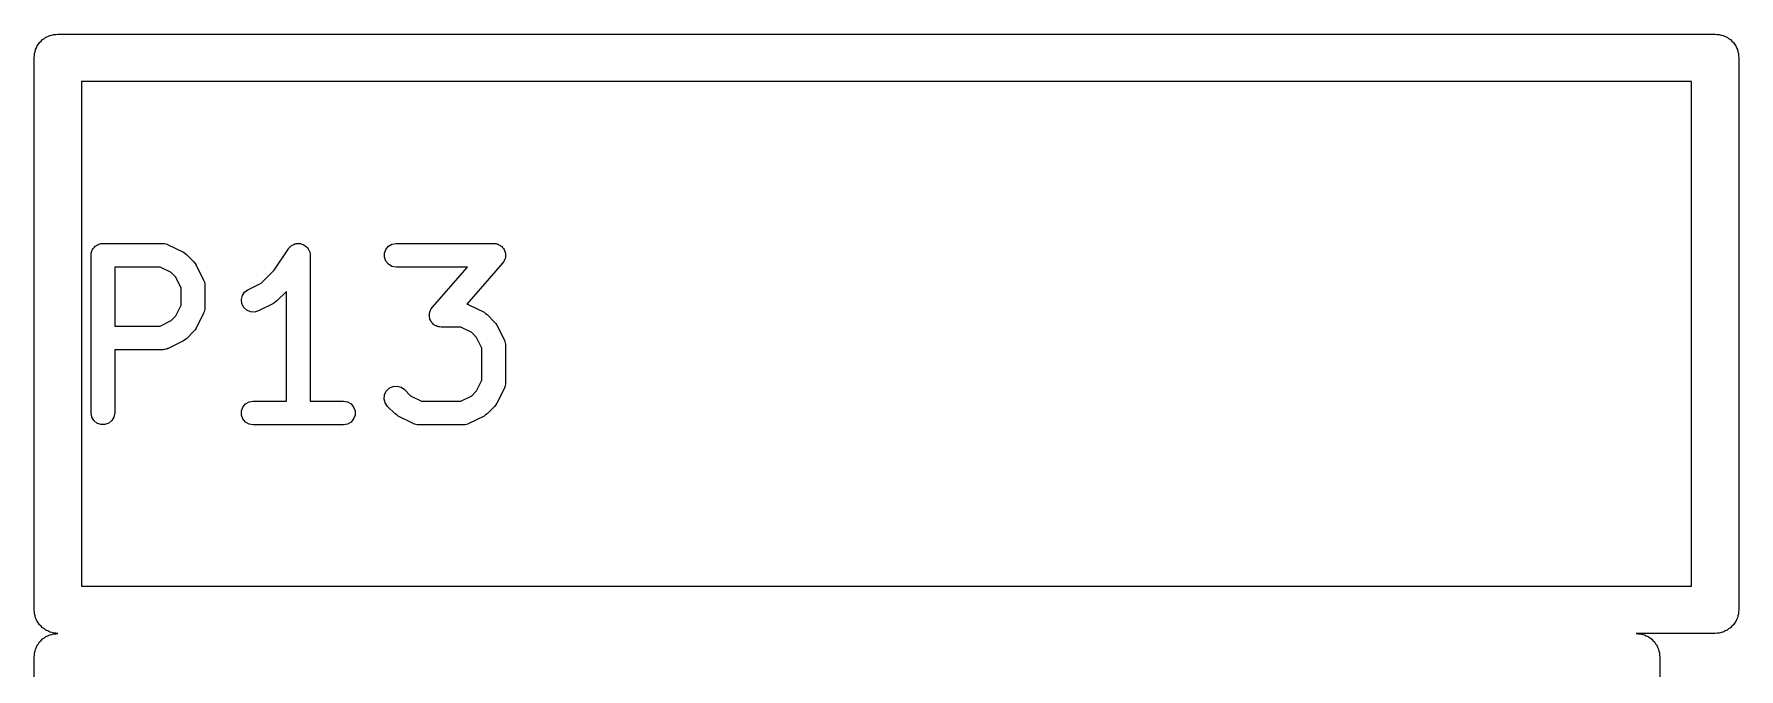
# Model space of a CAD drawing. Extents: x -2.2 to 75.9, y -81.1 to 9.2.
# Drawn here: x -0.15 to 10.65, y -57.58 to -53.55 of the extents above; entities that cross this region are included whole.
import ezdxf

# ---------------------------------------------------------------- set-up
doc = ezdxf.new("R2010")
doc.units = 0
doc.header["$MEASUREMENT"] = 0
doc.layers.add('BLACK', color=7, linetype='CONTINUOUS')

msp = doc.modelspace()

# ---------------------------------------------------------------- linework, layer by layer
at = {"layer": 'Black'}
for p, q in [((-0.075, -53.5701), (-0.06267, -53.5656)), ((-0.06267, -53.5656), (-0.0513, -53.559)), ((-0.0513, -53.559), (-0.03838, -53.5568)), ((-0.03838, -53.5568), (-0.02605, -53.5523)), ((-0.02605, -53.5523), (-0.01293, -53.5523)), ((-0.01293, -53.5523), (0, -53.55)), ((0, -53.55), (10.5, -53.55)), ((10.5, -53.55), (10.5129, -53.5523)), ((10.5129, -53.5523), (10.526, -53.5523)), ((10.526, -53.5523), (10.5384, -53.5568)), ((10.5384, -53.5568), (10.5513, -53.559)), ((10.5513, -53.559), (10.5627, -53.5656)), ((10.5627, -53.5656), (10.575, -53.5701)), ((-0.14772, -53.674), (-0.14323, -53.6616)), ((-0.14772, -53.6871), (-0.14772, -53.674)), ((-0.14323, -53.6616), (-0.14095, -53.6487)), ((-0.14095, -53.6487), (-0.13439, -53.6373)), ((-0.13439, -53.6373), (-0.1299, -53.625)), ((-0.1299, -53.625), (-0.12147, -53.6149)), ((-0.12147, -53.6149), (-0.11491, -53.6036)), ((-0.11491, -53.6036), (-0.10485, -53.5951)), ((-0.10485, -53.5951), (-0.09642, -53.5851)), ((-0.09642, -53.5851), (-0.08505, -53.5785)), ((-0.08505, -53.5785), (-0.075, -53.5701)), ((10.575, -53.5701), (10.5851, -53.5785)), ((10.5851, -53.5785), (10.5964, -53.5851)), ((10.5964, -53.5851), (10.6049, -53.5951)), ((10.6049, -53.5951), (10.6149, -53.6036)), ((10.6149, -53.6036), (10.6215, -53.6149)), ((10.6215, -53.6149), (10.6299, -53.625)), ((10.6299, -53.625), (10.6344, -53.6373)), ((10.6344, -53.6373), (10.641, -53.6487)), ((10.641, -53.6487), (10.6432, -53.6616)), ((10.6432, -53.6616), (10.6477, -53.674)), ((10.6477, -53.674), (10.6477, -53.6871)), ((-0.15, -53.7), (-0.14772, -53.6871)), ((-0.15, -57.2), (-0.15, -53.7)), ((10.6477, -53.6871), (10.65, -53.7)), ((10.65, -53.7), (10.65, -57.2)), ((0.15, -53.85), (0.15, -57.05)), ((10.35, -53.85), (0.15, -53.85)), ((10.35, -57.05), (10.35, -53.85)), ((0.21071, -54.9524), (0.21185, -54.9459)), ((0.21071, -55.9524), (0.21071, -54.9524)), ((0.21185, -54.9394), (0.2141, -54.9332)), ((0.21185, -54.9459), (0.21185, -54.9394)), ((0.2141, -54.9332), (0.21524, -54.9267)), ((0.21524, -54.9267), (0.21852, -54.921)), ((0.21852, -54.921), (0.22076, -54.9149)), ((0.22076, -54.9149), (0.22498, -54.9099)), ((0.22498, -54.9099), (0.22826, -54.9042)), ((0.22826, -54.9042), (0.23329, -54.9)), ((0.23329, -54.9), (0.2375, -54.8949)), ((0.2375, -54.8949), (0.24319, -54.8916)), ((0.24319, -54.8916), (0.24821, -54.8874)), ((0.24821, -54.8874), (0.25438, -54.8852)), ((0.25438, -54.8852), (0.26006, -54.8819)), ((0.26006, -54.8819), (0.26652, -54.8808)), ((0.26652, -54.8808), (0.27269, -54.8785)), ((0.27269, -54.8785), (0.27925, -54.8785)), ((0.27925, -54.8785), (0.28571, -54.8774)), ((0.28571, -54.8774), (0.66667, -54.8774)), ((0.66667, -54.8774), (0.67093, -54.8781)), ((0.67093, -54.8781), (0.67524, -54.8779)), ((0.67524, -54.8779), (0.68366, -54.8804)), ((0.68366, -54.8804), (0.69232, -54.8819)), ((0.69232, -54.8819), (0.69607, -54.8841)), ((0.69607, -54.8841), (0.70021, -54.8853)), ((0.70021, -54.8853), (0.79545, -54.9329)), ((0.79545, -54.9329), (0.8051, -54.9401)), ((0.8051, -54.9401), (0.81494, -54.947)), ((0.81494, -54.947), (0.86256, -54.9946)), ((1.37028, -55.0475), (1.4614, -54.9108)), ((1.4614, -54.9108), (1.46428, -54.9078)), ((1.46428, -54.9078), (1.46636, -54.9042)), ((1.46636, -54.9042), (1.47321, -54.8984)), ((1.47321, -54.8984), (1.4794, -54.8919)), ((1.4794, -54.8919), (1.48313, -54.8901)), ((1.48313, -54.8901), (1.48631, -54.8874)), ((1.48631, -54.8874), (1.49472, -54.8844)), ((1.49472, -54.8844), (1.50275, -54.8804)), ((1.50275, -54.8804), (1.50688, -54.8799)), ((1.50688, -54.8799), (1.51078, -54.8785)), ((1.51078, -54.8785), (1.51974, -54.8785)), ((1.51974, -54.8785), (1.52864, -54.8775)), ((1.52864, -54.8775), (1.53268, -54.8785)), ((1.53268, -54.8785), (1.53683, -54.8785)), ((1.53683, -54.8785), (1.54524, -54.8816)), ((1.54524, -54.8816), (1.55394, -54.8837)), ((1.55394, -54.8837), (1.5574, -54.886)), ((1.5574, -54.886), (1.56131, -54.8874)), ((1.56131, -54.8874), (1.56816, -54.8932)), ((1.56816, -54.8932), (1.57562, -54.8981)), ((1.57562, -54.8981), (1.57808, -54.9015)), ((1.57808, -54.9015), (1.58126, -54.9042)), ((1.58126, -54.9042), (1.58574, -54.9119)), ((1.58574, -54.9119), (1.59104, -54.9191)), ((1.59104, -54.9191), (1.59221, -54.9231)), ((1.59221, -54.9231), (1.59429, -54.9267)), ((1.59429, -54.9267), (1.59584, -54.9355)), ((1.59584, -54.9355), (1.59835, -54.9441)), ((1.59835, -54.9441), (1.59809, -54.9483)), ((1.59809, -54.9483), (1.59881, -54.9524)), ((1.59881, -54.9524), (1.59881, -55.8774)), ((2.069, -54.9394), (2.0779, -54.9149)), ((2.069, -54.9654), (2.069, -54.9394)), ((2.0779, -54.9899), (2.069, -54.9654)), ((2.0779, -54.9149), (2.09465, -54.8949)), ((2.09465, -54.8949), (2.1172, -54.8819)), ((2.1172, -54.8819), (2.14286, -54.8774)), ((2.14286, -54.8774), (2.76191, -54.8774)), ((2.76191, -54.8774), (2.76912, -54.8787)), ((2.76912, -54.8787), (2.77645, -54.8788)), ((2.77645, -54.8788), (2.78186, -54.8809)), ((2.78186, -54.8809), (2.78756, -54.8819)), ((2.78756, -54.8819), (2.7939, -54.8856)), ((2.7939, -54.8856), (2.80074, -54.8882)), ((2.80074, -54.8882), (2.80511, -54.892)), ((2.80511, -54.892), (2.81011, -54.8949)), ((2.81011, -54.8949), (2.81482, -54.9005)), ((2.81482, -54.9005), (2.82034, -54.9054)), ((2.82034, -54.9054), (2.82314, -54.9104)), ((2.82314, -54.9104), (2.82686, -54.9149)), ((2.82686, -54.9149), (2.82936, -54.9218)), ((2.82936, -54.9218), (2.8329, -54.9282)), ((2.8329, -54.9282), (2.83378, -54.9339)), ((2.83577, -54.9654), (2.83326, -54.9723)), ((2.83378, -54.9339), (2.83577, -54.9394)), ((2.83577, -54.9394), (2.83577, -54.9467)), ((2.83577, -54.9467), (2.83689, -54.9539)), ((2.83689, -54.9539), (2.83577, -54.9596)), ((2.83577, -54.9596), (2.83577, -54.9654)), ((0.36071, -55.0274), (0.36071, -55.4012)), ((0.64896, -55.0274), (0.36071, -55.0274)), ((0.71748, -55.0616), (0.64896, -55.0274)), ((0.74789, -55.092), (0.71748, -55.0616)), ((0.86256, -54.9946), (0.86944, -55.0044)), ((0.86944, -55.0044), (0.87661, -55.0141)), ((0.87661, -55.0141), (0.92422, -55.1093)), ((1.28891, -55.1288), (1.37028, -55.0475)), ((2.09465, -55.0098), (2.0779, -54.9899)), ((2.1172, -55.0229), (2.09465, -55.0098)), ((2.14286, -55.0274), (2.1172, -55.0229)), ((2.59662, -55.0274), (2.14286, -55.0274)), ((2.37213, -55.2839), (2.59662, -55.0274)), ((2.81835, -55.0018), (2.59086, -55.2618)), ((2.82214, -54.9955), (2.81835, -55.0018)), ((2.82686, -54.9899), (2.82214, -54.9955)), ((2.82884, -54.9844), (2.82686, -54.9899)), ((2.83184, -54.9795), (2.82884, -54.9844)), ((2.83326, -54.9723), (2.83184, -54.9795)), ((0.78214, -55.1606), (0.74789, -55.092)), ((0.78214, -55.268), (0.78214, -55.1606)), ((0.92422, -55.1093), (0.92546, -55.1135)), ((0.92546, -55.1135), (0.92762, -55.1172)), ((0.92762, -55.1172), (0.92915, -55.1259)), ((0.92915, -55.1259), (0.93165, -55.1343)), ((0.93165, -55.1343), (0.93139, -55.1386)), ((0.93139, -55.1386), (0.93214, -55.1429)), ((0.93214, -55.1429), (0.93214, -55.2857)), ((1.16928, -55.2083), (1.18363, -55.1865)), ((1.18363, -55.1865), (1.20455, -55.171)), ((1.20455, -55.171), (1.28891, -55.1288)), ((1.44881, -55.1811), (1.38637, -55.2435)), ((1.44881, -55.8774), (1.44881, -55.1811)), ((0.74789, -55.3365), (0.78214, -55.268)), ((0.93165, -55.2943), (0.92915, -55.3027)), ((0.93214, -55.2857), (0.93139, -55.29)), ((0.93139, -55.29), (0.93165, -55.2943)), ((1.16323, -55.2336), (1.16928, -55.2083)), ((1.16621, -55.2595), (1.16323, -55.2336)), ((1.17786, -55.2828), (1.16621, -55.2595)), ((1.19677, -55.3007), (1.17786, -55.2828)), ((1.36687, -55.2576), (1.27164, -55.3052)), ((1.37653, -55.2504), (1.36687, -55.2576)), ((1.38637, -55.2435), (1.37653, -55.2504)), ((2.36164, -55.3013), (2.36362, -55.2958)), ((2.36362, -55.2958), (2.36833, -55.2902)), ((2.36833, -55.2902), (2.37213, -55.2839)), ((2.59086, -55.2618), (2.59708, -55.2629)), ((2.59708, -55.2629), (2.60083, -55.265)), ((2.60083, -55.265), (2.60497, -55.2663)), ((2.60497, -55.2663), (2.70021, -55.3139)), ((0.36071, -55.4012), (0.64896, -55.4012)), ((0.64896, -55.4012), (0.71748, -55.3669)), ((0.71748, -55.3669), (0.74789, -55.3365)), ((0.92422, -55.3193), (0.87661, -55.4145)), ((0.92546, -55.3151), (0.92422, -55.3193)), ((0.92762, -55.3114), (0.92546, -55.3151)), ((0.92915, -55.3027), (0.92762, -55.3114)), ((1.22067, -55.311), (1.19677, -55.3007)), ((1.24667, -55.3126), (1.22067, -55.311)), ((1.27164, -55.3052), (1.24667, -55.3126)), ((2.35359, -55.3318), (2.35471, -55.3261)), ((2.35471, -55.339), (2.35359, -55.3318)), ((2.35471, -55.3203), (2.35722, -55.3134)), ((2.35471, -55.3261), (2.35471, -55.3203)), ((2.35471, -55.3464), (2.35471, -55.339)), ((2.35669, -55.3518), (2.35471, -55.3464)), ((2.35758, -55.3575), (2.35669, -55.3518)), ((2.35722, -55.3134), (2.35864, -55.3062)), ((2.36111, -55.3639), (2.35758, -55.3575)), ((2.35864, -55.3062), (2.36164, -55.3013)), ((2.36362, -55.3708), (2.36111, -55.3639)), ((2.36734, -55.3753), (2.36362, -55.3708)), ((2.37013, -55.3803), (2.36734, -55.3753)), ((2.37565, -55.3852), (2.37013, -55.3803)), ((2.38036, -55.3908), (2.37565, -55.3852)), ((2.38538, -55.3937), (2.38036, -55.3908)), ((2.38973, -55.3975), (2.38538, -55.3937)), ((2.39657, -55.4001), (2.38973, -55.3975)), ((2.40292, -55.4038), (2.39657, -55.4001)), ((2.40862, -55.4048), (2.40292, -55.4038)), ((2.70021, -55.3139), (2.70987, -55.321)), ((2.70987, -55.321), (2.7197, -55.3279)), ((2.7197, -55.3279), (2.76732, -55.3755)), ((2.76732, -55.3755), (2.7742, -55.3854)), ((2.7742, -55.3854), (2.78137, -55.395)), ((2.78137, -55.395), (2.82899, -55.4903)), ((0.79545, -55.4957), (0.70021, -55.5433)), ((0.8051, -55.4885), (0.79545, -55.4957)), ((0.81494, -55.4816), (0.8051, -55.4885)), ((0.86256, -55.434), (0.81494, -55.4816)), ((0.86944, -55.4242), (0.86256, -55.434)), ((0.87661, -55.4145), (0.86944, -55.4242)), ((2.41402, -55.4069), (2.40862, -55.4048)), ((2.42135, -55.4071), (2.41402, -55.4069)), ((2.42857, -55.4083), (2.42135, -55.4071)), ((2.55372, -55.4083), (2.42857, -55.4083)), ((2.62224, -55.4426), (2.55372, -55.4083)), ((2.65265, -55.473), (2.62224, -55.4426)), ((2.6869, -55.5415), (2.65265, -55.473)), ((2.82899, -55.4903), (2.83022, -55.4944)), ((2.83022, -55.4944), (2.83238, -55.4982)), ((2.83238, -55.4982), (2.83391, -55.5068)), ((2.83391, -55.5068), (2.83641, -55.5152)), ((0.66667, -55.5512), (0.36071, -55.5512)), ((0.36071, -55.5512), (0.36071, -55.9524)), ((0.67093, -55.5504), (0.66667, -55.5512)), ((0.67524, -55.5507), (0.67093, -55.5504)), ((0.68366, -55.5482), (0.67524, -55.5507)), ((0.69232, -55.5467), (0.68366, -55.5482)), ((0.69607, -55.5445), (0.69232, -55.5467)), ((0.70021, -55.5433), (0.69607, -55.5445)), ((2.6869, -55.7442), (2.6869, -55.5415)), ((2.83641, -55.5152), (2.83615, -55.5196)), ((2.83615, -55.5196), (2.8369, -55.5238)), ((2.8369, -55.5238), (2.8369, -55.7619)), ((2.07041, -55.8377), (2.08142, -55.8141)), ((2.08142, -55.8141), (2.09984, -55.7957)), ((2.09984, -55.7957), (2.12345, -55.7847)), ((2.12345, -55.7847), (2.14939, -55.7824)), ((2.14939, -55.7824), (2.17455, -55.7892)), ((2.17455, -55.7892), (2.19589, -55.8041)), ((2.19589, -55.8041), (2.2349, -55.8431)), ((2.62224, -55.8431), (2.65265, -55.8127)), ((2.65265, -55.8127), (2.6869, -55.7442)), ((2.82899, -55.7954), (2.78137, -55.8907)), ((2.83022, -55.7913), (2.82899, -55.7954)), ((2.83238, -55.7876), (2.83022, -55.7913)), ((2.83391, -55.7789), (2.83238, -55.7876)), ((2.83641, -55.7705), (2.83391, -55.7789)), ((2.8369, -55.7619), (2.83615, -55.7662)), ((2.83615, -55.7662), (2.83641, -55.7705)), ((1.16423, -55.9394), (1.17314, -55.9149)), ((1.16423, -55.9654), (1.16423, -55.9394)), ((1.17314, -55.9149), (1.18989, -55.8949)), ((1.18989, -55.8949), (1.21244, -55.8819)), ((1.21244, -55.8819), (1.23809, -55.8774)), ((1.23809, -55.8774), (1.44881, -55.8774)), ((1.59881, -55.8774), (1.80952, -55.8774)), ((1.80952, -55.8774), (1.83518, -55.8819)), ((1.83518, -55.8819), (1.85773, -55.8949)), ((1.85773, -55.8949), (1.87448, -55.9149)), ((1.87448, -55.9149), (1.88338, -55.9394)), ((1.88338, -55.9394), (1.88338, -55.9654)), ((2.06814, -55.8637), (2.07041, -55.8377)), ((2.07488, -55.8888), (2.06814, -55.8637)), ((2.08982, -55.9102), (2.07488, -55.8888)), ((2.13744, -55.9578), (2.08982, -55.9102)), ((2.2349, -55.8431), (2.30342, -55.8774)), ((2.30342, -55.8774), (2.55372, -55.8774)), ((2.55372, -55.8774), (2.62224, -55.8431)), ((2.76732, -55.9102), (2.7197, -55.9578)), ((2.7742, -55.9003), (2.76732, -55.9102)), ((2.78137, -55.8907), (2.7742, -55.9003)), ((0.21524, -55.978), (0.21071, -55.9524)), ((0.22826, -56.0006), (0.21524, -55.978)), ((0.24821, -56.0173), (0.22826, -56.0006)), ((0.27269, -56.0262), (0.24821, -56.0173)), ((0.29874, -56.0262), (0.27269, -56.0262)), ((0.32321, -56.0173), (0.29874, -56.0262)), ((0.34317, -56.0006), (0.32321, -56.0173)), ((0.35619, -55.978), (0.34317, -56.0006)), ((0.36071, -55.9524), (0.35619, -55.978)), ((1.17314, -55.9899), (1.16423, -55.9654)), ((1.18989, -56.0098), (1.17314, -55.9899)), ((1.21244, -56.0229), (1.18989, -56.0098)), ((1.23809, -56.0274), (1.21244, -56.0229)), ((1.80952, -56.0274), (1.23809, -56.0274)), ((1.83518, -56.0229), (1.80952, -56.0274)), ((1.85773, -56.0098), (1.83518, -56.0229)), ((1.87448, -55.9899), (1.85773, -56.0098)), ((1.88338, -55.9654), (1.87448, -55.9899)), ((2.14728, -55.9647), (2.13744, -55.9578)), ((2.15693, -55.9718), (2.14728, -55.9647)), ((2.25217, -56.0195), (2.15693, -55.9718)), ((2.25632, -56.0207), (2.25217, -56.0195)), ((2.26006, -56.0229), (2.25632, -56.0207)), ((2.26872, -56.0244), (2.26006, -56.0229)), ((2.27714, -56.0269), (2.26872, -56.0244)), ((2.28145, -56.0266), (2.27714, -56.0269)), ((2.28571, -56.0274), (2.28145, -56.0266)), ((2.57143, -56.0274), (2.28571, -56.0274)), ((2.57569, -56.0266), (2.57143, -56.0274)), ((2.58, -56.0269), (2.57569, -56.0266)), ((2.58842, -56.0244), (2.58, -56.0269)), ((2.59708, -56.0229), (2.58842, -56.0244)), ((2.60083, -56.0207), (2.59708, -56.0229)), ((2.60497, -56.0195), (2.60083, -56.0207)), ((2.70021, -55.9718), (2.60497, -56.0195)), ((2.70987, -55.9647), (2.70021, -55.9718)), ((2.7197, -55.9578), (2.70987, -55.9647)), ((0.15, -57.05), (10.35, -57.05)), ((-0.14772, -57.2129), (-0.15, -57.2)), ((-0.14772, -57.226), (-0.14772, -57.2129)), ((-0.14323, -57.2384), (-0.14772, -57.226)), ((-0.14095, -57.2513), (-0.14323, -57.2384)), ((10.6432, -57.2384), (10.641, -57.2513)), ((10.6477, -57.226), (10.6432, -57.2384)), ((10.65, -57.2), (10.6477, -57.2129)), ((10.6477, -57.2129), (10.6477, -57.226)), ((-0.13439, -57.2627), (-0.14095, -57.2513)), ((-0.1299, -57.275), (-0.13439, -57.2627)), ((-0.12147, -57.2851), (-0.1299, -57.275)), ((-0.11491, -57.2964), (-0.12147, -57.2851)), ((-0.10485, -57.3049), (-0.11491, -57.2964)), ((-0.09642, -57.3149), (-0.10485, -57.3049)), ((-0.08505, -57.3215), (-0.09642, -57.3149)), ((-0.075, -57.3299), (-0.08505, -57.3215)), ((-0.06267, -57.3344), (-0.075, -57.3299)), ((-0.0513, -57.341), (-0.06267, -57.3344)), ((-0.03838, -57.3432), (-0.0513, -57.341)), ((-0.02605, -57.3477), (-0.03838, -57.3432)), ((-0.01293, -57.3477), (-0.02605, -57.3477)), ((0, -57.35), (-0.01293, -57.3477)), ((10.5129, -57.3477), (10.5, -57.35)), ((10.526, -57.3477), (10.5129, -57.3477)), ((10.5384, -57.3432), (10.526, -57.3477)), ((10.5513, -57.341), (10.5384, -57.3432)), ((10.5627, -57.3344), (10.5513, -57.341)), ((10.575, -57.3299), (10.5627, -57.3344)), ((10.5851, -57.3215), (10.575, -57.3299)), ((10.5964, -57.3149), (10.5851, -57.3215)), ((10.6049, -57.3049), (10.5964, -57.3149)), ((10.6149, -57.2964), (10.6049, -57.3049)), ((10.6215, -57.2851), (10.6149, -57.2964)), ((10.6299, -57.275), (10.6215, -57.2851)), ((10.6344, -57.2627), (10.6299, -57.275)), ((10.641, -57.2513), (10.6344, -57.2627)), ((-0.14323, -57.4616), (-0.14095, -57.4487)), ((-0.14095, -57.4487), (-0.13439, -57.4373)), ((-0.13439, -57.4373), (-0.1299, -57.425)), ((-0.1299, -57.425), (-0.12147, -57.4149)), ((-0.12147, -57.4149), (-0.11491, -57.4036)), ((-0.11491, -57.4036), (-0.10485, -57.3951)), ((-0.10485, -57.3951), (-0.09642, -57.3851)), ((-0.09642, -57.3851), (-0.08505, -57.3785)), ((-0.08505, -57.3785), (-0.075, -57.3701)), ((-0.075, -57.3701), (-0.06267, -57.3656)), ((-0.06267, -57.3656), (-0.0513, -57.359)), ((-0.0513, -57.359), (-0.03838, -57.3568)), ((-0.03838, -57.3568), (-0.02605, -57.3523)), ((-0.02605, -57.3523), (-0.01293, -57.3523)), ((-0.01293, -57.3523), (0, -57.35)), ((10.5, -57.35), (10, -57.35)), ((10, -57.35), (10.0129, -57.3523)), ((10.0129, -57.3523), (10.026, -57.3523)), ((10.026, -57.3523), (10.0384, -57.3568)), ((10.0384, -57.3568), (10.0513, -57.359)), ((10.0513, -57.359), (10.0627, -57.3656)), ((10.0627, -57.3656), (10.075, -57.3701)), ((10.075, -57.3701), (10.0851, -57.3785)), ((10.0851, -57.3785), (10.0964, -57.3851)), ((10.0964, -57.3851), (10.1049, -57.3951)), ((10.1049, -57.3951), (10.1149, -57.4036)), ((10.1149, -57.4036), (10.1215, -57.4149)), ((10.1215, -57.4149), (10.1299, -57.425)), ((10.1299, -57.425), (10.1344, -57.4373)), ((10.1344, -57.4373), (10.141, -57.4487)), ((10.141, -57.4487), (10.1432, -57.4616)), ((-0.15, -57.5), (-0.14772, -57.4871)), ((-0.15, -67.5), (-0.15, -57.5)), ((-0.14772, -57.474), (-0.14323, -57.4616)), ((-0.14772, -57.4871), (-0.14772, -57.474)), ((10.1432, -57.4616), (10.1477, -57.474)), ((10.1477, -57.474), (10.1477, -57.4871)), ((10.1477, -57.4871), (10.15, -57.5)), ((10.15, -57.5), (10.15, -67.5))]:
    msp.add_line(p, q, dxfattribs=at)

doc.saveas('drawing.dxf')
